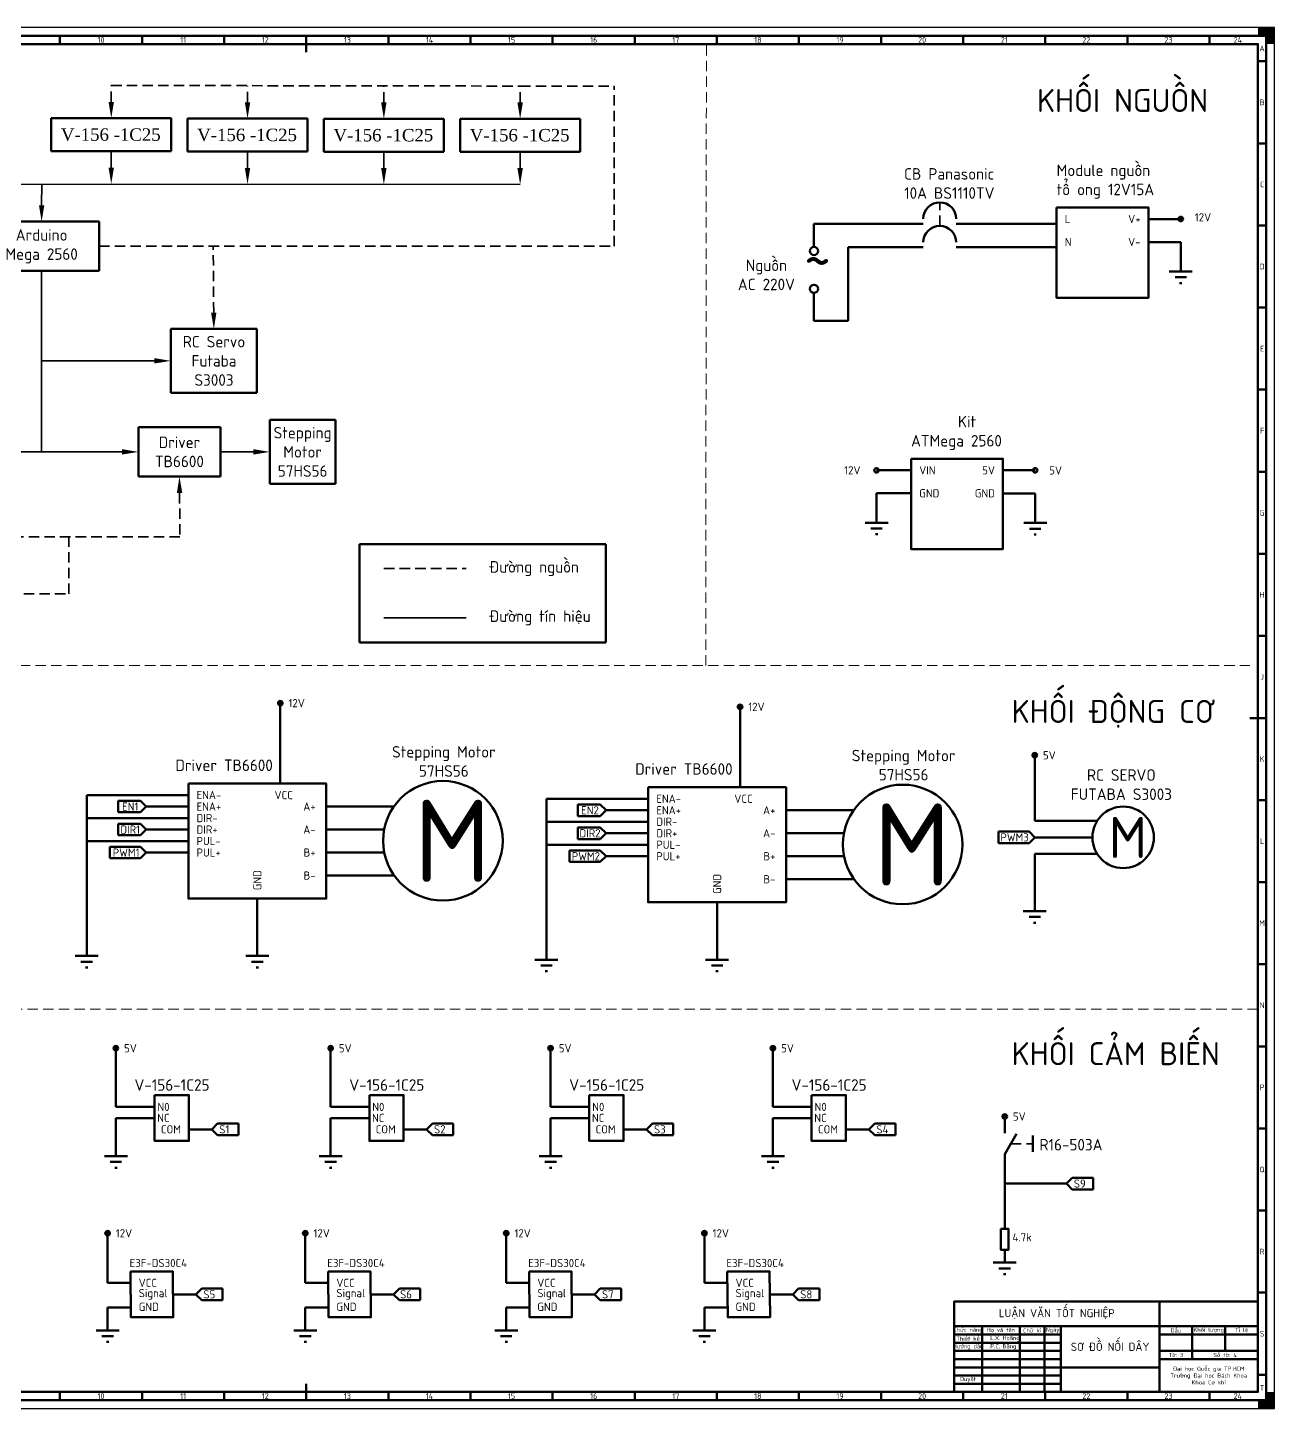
# Model space of a CAD drawing. Header units: millimetres. Extents: x -3609 to 4008, y -1340 to 6855.
# Drawn here: x 430 to 1189, y 0 to 841 of the extents above; entities that cross this region are included whole.
import ezdxf
from ezdxf import colors
from ezdxf.entities.mleader import LeaderData, LeaderLine
from ezdxf.math import Vec2, Vec3

# ---------------------------------------------------------------- set-up
doc = ezdxf.new("R2010")
doc.units = ezdxf.units.MM
doc.header["$LTSCALE"] = 0.25
doc.linetypes.add('DASHEDX2', pattern=[38.1, 25.4, -12.7])
doc.layers.get('0').update_dxf_attribs({"lineweight": 70})
for name, color, linetype, lineweight in [('Frame 0.5', 170, 'Continuous', 50), ('Frame 1', 10, 'Continuous', 100), ('Hidden', 4, 'DASHEDX2', 35), ('Separate', 4, 'DASHEDX2', 20), ('Text', 2, 'Continuous', 35), ('Thin', 20, 'Continuous', 35)]:
    doc.layers.add(name, color=color, linetype=linetype, lineweight=lineweight)
doc.styles.get("Standard").update_dxf_attribs({"font": 'arial.ttf', "width": 1.0001})
doc.styles.add('TCVN', font='')
doc.styles.get('TCVN').set_extended_font_data('TCVN 7284')

msp = doc.modelspace()

# ---------------------------------------------------------------- hatches: boundary and pattern name
h = msp.add_hatch(color=256)
h.dxf.hatch_style = 1
h.paths.add_polyline_path([(1130.59, 724.42, 1), (1133.39, 724.42, 1)])
h = msp.add_hatch(color=256)
h.dxf.hatch_style = 1
h.paths.add_polyline_path([(1041.94, 571.37, 1), (1044.74, 571.37, 1)])
h.paths.add_polyline_path([(945.34, 571.37, 1), (948.14, 571.37, 1)])
h = msp.add_hatch(color=256)
h.dxf.hatch_style = 1
h.paths.add_polyline_path([(582.26, 429.55, 1), (585.06, 429.55, 1)])
h = msp.add_hatch(color=256)
h.dxf.hatch_style = 1
h.paths.add_polyline_path([(862.24, 427.3, 1), (865.04, 427.3, 1)])
h = msp.add_hatch(color=256)
h.dxf.hatch_style = 1
h.paths.add_polyline_path([(1041.69, 397.8, 1), (1044.49, 397.8, 1)])
h = msp.add_hatch(color=256)
h.dxf.hatch_style = 1
h.paths.add_polyline_path([(484.93, 219.36, 1), (482.13, 219.36, 1)])
h = msp.add_hatch(color=256)
h.dxf.hatch_style = 1
h.paths.add_polyline_path([(615.72, 219.36, 1), (612.92, 219.36, 1)])
h = msp.add_hatch(color=256)
h.dxf.hatch_style = 1
h.paths.add_polyline_path([(749.66, 219.36, 1), (746.86, 219.36, 1)])
h = msp.add_hatch(color=256)
h.dxf.hatch_style = 1
h.paths.add_polyline_path([(885.06, 219.36, 1), (882.26, 219.36, 1)])
h = msp.add_hatch(color=256)
h.dxf.hatch_style = 1
h.paths.add_polyline_path([(1026.2, 177.77, 1), (1023.4, 177.77, 1)])
h = msp.add_hatch(color=256)
h.dxf.hatch_style = 1
h.paths.add_polyline_path([(479.91, 106.65, 1), (477.11, 106.65, 1)])
h = msp.add_hatch(color=256)
h.dxf.hatch_style = 1
h.paths.add_polyline_path([(600.28, 106.65, 1), (597.48, 106.65, 1)])
h = msp.add_hatch(color=256)
h.dxf.hatch_style = 1
h.paths.add_polyline_path([(722.64, 106.65, 1), (719.84, 106.65, 1)])
h = msp.add_hatch(color=256)
h.dxf.hatch_style = 1
h.paths.add_polyline_path([(843.34, 106.65, 1), (840.54, 106.65, 1)])

# ---------------------------------------------------------------- linework, layer by layer
for p, q in [((444.21, 785.77), (517.21, 785.77)), ((444.21, 765.77), (444.21, 785.77)), ((517.21, 785.77), (517.21, 765.77)), ((527.21, 785.57), (600.21, 785.57)), ((527.21, 765.57), (527.21, 785.57)), ((600.21, 785.57), (600.21, 765.57)), ((610.21, 785.4), (683.21, 785.4)), ((610.21, 765.4), (610.21, 785.4)), ((683.21, 785.4), (683.21, 765.4)), ((693.21, 785.4), (766.21, 785.4)), ((693.21, 765.4), (693.21, 785.4)), ((766.21, 785.4), (766.21, 765.4)), ((517.21, 765.77), (444.21, 765.77)), ((600.21, 765.57), (527.21, 765.57)), ((683.21, 765.4), (610.21, 765.4)), ((766.21, 765.4), (693.21, 765.4)), ((1112.39, 724.42), (1131.99, 724.42)), ((403.32, 722.83), (473.32, 722.83)), ((473.32, 722.83), (473.32, 692.83)), ((908.65, 721.58), (908.65, 707.46)), ((908.65, 721.58), (958.81, 721.58)), ((958.81, 721.58), (975.22, 721.58)), ((995.22, 721.58), (1011.63, 721.58)), ((1011.63, 721.58), (1056.39, 721.58)), ((929.4, 707.23), (958.81, 707.23)), ((929.4, 707.23), (929.4, 662.45)), ((958.81, 707.23), (975.22, 707.23)), ((995.22, 707.23), (1011.63, 707.23)), ((1011.63, 707.23), (1056.39, 707.23)), ((1112.39, 710.42), (1131.99, 710.42)), ((1131.99, 710.42), (1131.99, 692.42)), ((473.32, 692.83), (403.32, 692.83)), ((1124.99, 692.42), (1138.99, 692.42)), ((1128.49, 688.92), (1135.49, 688.92)), ((1131.29, 685.42), (1132.69, 685.42)), ((908.65, 679.41), (908.65, 662.45)), ((516.93, 657.46), (516.93, 618.64)), ((569.47, 657.46), (516.93, 657.46)), ((569.47, 657.46), (569.47, 618.64)), ((908.65, 662.45), (929.4, 662.45)), ((516.93, 618.64), (569.47, 618.64)), ((497.25, 597.59), (547.25, 597.59)), ((497.25, 567.59), (497.25, 597.59)), ((547.25, 597.59), (547.25, 567.59)), ((577.25, 602.01), (577.25, 563.19)), ((617.25, 602.01), (577.25, 602.01)), ((577.25, 567.59), (577.25, 597.59)), ((617.25, 602.01), (617.25, 563.19)), ((617.25, 567.59), (617.25, 597.59)), ((547.25, 567.59), (497.25, 567.59)), ((946.74, 571.37), (967.74, 571.37)), ((1023.74, 571.37), (1043.34, 571.37)), ((577.25, 563.19), (617.25, 563.19)), ((967.74, 557.37), (946.74, 557.37)), ((946.74, 557.37), (946.74, 539.37)), ((1023.74, 557.31), (1043.34, 557.31)), ((1043.34, 557.31), (1043.34, 539.31)), ((939.74, 539.37), (953.74, 539.37)), ((1036.34, 539.31), (1050.34, 539.31)), ((943.24, 535.87), (950.24, 535.87)), ((946.04, 532.37), (947.44, 532.37)), ((1039.84, 535.81), (1046.84, 535.81)), ((1042.64, 532.31), (1044.04, 532.31)), ((631.8, 526.48), (781.8, 526.48)), ((631.8, 466.48), (631.8, 526.48)), ((781.8, 526.48), (781.8, 466.48)), ((781.8, 466.48), (631.8, 466.48)), ((583.66, 380.55), (583.66, 428.15)), ((863.64, 378.3), (863.64, 425.9)), ((1043.09, 357.8), (1043.09, 397.8)), ((465.75, 373.55), (527.66, 373.55)), ((465.75, 373.55), (465.75, 275.55)), ((484.88, 363.05), (484.88, 370.05)), ((484.88, 370.05), (498.56, 370.05)), ((498.56, 370.05), (502.06, 366.55)), ((745.72, 371.3), (807.64, 371.3)), ((745.72, 371.3), (745.72, 273.3)), ((498.56, 363.05), (484.88, 363.05)), ((498.56, 363.05), (502.06, 366.55)), ((527.66, 366.55), (502.06, 366.55)), ((611.66, 366.55), (652.8, 366.55)), ((764.85, 360.8), (764.85, 367.8)), ((764.85, 367.8), (778.54, 367.8)), ((778.54, 367.8), (782.04, 364.3)), ((778.54, 360.8), (782.04, 364.3)), ((807.64, 364.3), (782.04, 364.3)), ((891.64, 364.3), (932.77, 364.3)), ((527.66, 359.55), (465.75, 359.55)), ((484.88, 349.05), (484.88, 356.05)), ((484.88, 356.05), (498.56, 356.05)), ((498.56, 356.05), (502.06, 352.55)), ((807.64, 357.3), (745.72, 357.3)), ((778.54, 360.8), (764.85, 360.8)), ((764.85, 346.8), (764.85, 353.8)), ((764.85, 353.8), (778.54, 353.8)), ((778.54, 353.8), (782.04, 350.3)), ((1043.09, 357.8), (1081.07, 357.8)), ((465.75, 345.55), (527.66, 345.55)), ((498.56, 349.05), (484.88, 349.05)), ((498.56, 349.05), (502.06, 352.55)), ((502.06, 352.55), (527.66, 352.55)), ((611.66, 352.55), (646.9, 352.55)), ((778.54, 346.8), (764.85, 346.8)), ((778.54, 346.8), (782.04, 350.3)), ((782.04, 350.3), (807.64, 350.3)), ((891.64, 350.3), (926.87, 350.3)), ((1020.91, 344.3), (1020.91, 351.3)), ((1020.91, 351.3), (1039.59, 351.3)), ((1039.59, 351.3), (1043.09, 347.8)), ((1039.59, 344.3), (1043.09, 347.8)), ((1043.09, 347.8), (1078.18, 347.8)), ((479.88, 335.05), (479.88, 342.05)), ((479.88, 342.05), (498.56, 342.05)), ((498.56, 342.05), (502.06, 338.55)), ((498.56, 335.05), (502.06, 338.55)), ((502.06, 338.55), (527.66, 338.55)), ((611.66, 338.55), (646.97, 338.55)), ((745.72, 343.3), (807.64, 343.3)), ((759.85, 332.8), (759.85, 339.8)), ((759.85, 339.8), (778.54, 339.8)), ((778.54, 339.8), (782.04, 336.3)), ((1039.59, 344.3), (1020.91, 344.3)), ((1043.09, 337.8), (1081.07, 337.8)), ((1043.09, 337.8), (1043.09, 302.8)), ((498.56, 335.05), (479.88, 335.05)), ((778.54, 332.8), (759.85, 332.8)), ((778.54, 332.8), (782.04, 336.3)), ((782.04, 336.3), (807.64, 336.3)), ((891.64, 336.3), (926.94, 336.3)), ((611.66, 324.55), (653.04, 324.55)), ((891.64, 322.3), (933.02, 322.3)), ((569.66, 310.55), (569.66, 275.55)), ((849.64, 308.3), (849.64, 273.3)), ((1036.09, 302.8), (1050.09, 302.8)), ((1039.59, 299.3), (1046.59, 299.3)), ((1042.39, 295.8), (1043.79, 295.8)), ((458.75, 275.55), (472.75, 275.55)), ((462.25, 272.05), (469.25, 272.05)), ((562.66, 275.55), (576.66, 275.55)), ((566.16, 272.05), (573.16, 272.05)), ((738.72, 273.3), (752.72, 273.3)), ((742.22, 269.8), (749.22, 269.8)), ((842.64, 273.3), (856.64, 273.3)), ((846.14, 269.8), (853.14, 269.8)), ((465.05, 268.55), (466.45, 268.55)), ((568.96, 268.55), (570.36, 268.55)), ((745.02, 266.3), (746.42, 266.3)), ((848.94, 266.3), (850.34, 266.3)), ((483.53, 219.36), (483.53, 183.63)), ((614.32, 219.36), (614.32, 183.63)), ((748.26, 219.36), (748.26, 183.63)), ((883.66, 219.36), (883.66, 183.63)), ((483.53, 183.63), (507.1, 183.63)), ((483.53, 176.78), (507.1, 176.78)), ((483.53, 176.78), (483.53, 153.58)), ((614.32, 183.63), (637.89, 183.63)), ((614.32, 176.78), (637.89, 176.78)), ((614.32, 176.78), (614.32, 153.58)), ((748.26, 183.63), (771.83, 183.63)), ((748.26, 176.78), (771.83, 176.78)), ((748.26, 176.78), (748.26, 153.58)), ((883.66, 183.63), (907.23, 183.63)), ((883.66, 176.78), (907.23, 176.78)), ((883.66, 176.78), (883.66, 153.58)), ((1024.8, 177.77), (1024.8, 167.6)), ((527.98, 169.96), (541.98, 169.96)), ((545.48, 173.46), (541.98, 169.96)), ((545.48, 166.46), (541.98, 169.96)), ((545.48, 173.46), (558.23, 173.46)), ((558.23, 173.46), (558.23, 166.46)), ((658.77, 169.96), (672.77, 169.96)), ((676.27, 173.46), (672.77, 169.96)), ((676.27, 166.46), (672.77, 169.96)), ((676.27, 173.46), (689.02, 173.46)), ((689.02, 173.46), (689.02, 166.46)), ((792.71, 169.96), (806.71, 169.96)), ((810.21, 173.46), (806.71, 169.96)), ((810.21, 166.46), (806.71, 169.96)), ((810.21, 173.46), (822.96, 173.46)), ((822.96, 173.46), (822.96, 166.46)), ((928.11, 169.96), (942.11, 169.96)), ((945.61, 173.46), (942.11, 169.96)), ((945.61, 166.46), (942.11, 169.96)), ((945.61, 173.46), (958.36, 173.46)), ((958.36, 173.46), (958.36, 166.46)), ((558.23, 166.46), (545.48, 166.46)), ((689.02, 166.46), (676.27, 166.46)), ((822.96, 166.46), (810.21, 166.46)), ((958.36, 166.46), (945.61, 166.46)), ((1024.8, 154.84), (1031.93, 167.19)), ((1041.95, 166.22), (1041.95, 156.22)), ((476.53, 153.58), (490.53, 153.58)), ((607.32, 153.58), (621.32, 153.58)), ((741.26, 153.58), (755.26, 153.58)), ((876.66, 153.58), (890.66, 153.58)), ((1024.8, 154.84), (1024.8, 142.04)), ((480.03, 150.08), (487.03, 150.08)), ((482.83, 146.58), (484.23, 146.58)), ((610.82, 150.08), (617.82, 150.08)), ((613.62, 146.58), (615.02, 146.58)), ((744.76, 150.08), (751.76, 150.08)), ((747.56, 146.58), (748.96, 146.58)), ((880.16, 150.08), (887.16, 150.08)), ((882.96, 146.58), (884.36, 146.58)), ((1024.8, 142.04), (1024.8, 124.21)), ((1024.8, 136.91), (1048.37, 136.91)), ((1048.37, 136.91), (1062.37, 136.91)), ((1065.87, 140.41), (1062.37, 136.91)), ((1065.87, 133.41), (1062.37, 136.91)), ((1065.87, 140.41), (1078.62, 140.41)), ((1078.62, 140.41), (1078.62, 133.41)), ((1078.62, 133.41), (1065.87, 133.41)), ((1024.8, 124.21), (1024.8, 109.36)), ((478.51, 106.65), (478.51, 76.46)), ((598.88, 106.65), (598.88, 76.46)), ((721.24, 106.65), (721.24, 76.46)), ((841.94, 106.65), (841.94, 76.46)), ((1024.8, 96.6), (1024.8, 88.79)), ((1017.8, 88.79), (1031.8, 88.79)), ((1021.3, 85.29), (1028.3, 85.29)), ((478.51, 76.46), (492.43, 76.46)), ((598.88, 76.46), (612.8, 76.46)), ((721.24, 76.46), (735.16, 76.46)), ((841.94, 76.46), (855.86, 76.46)), ((1024.1, 81.79), (1025.5, 81.79)), ((518.31, 69.46), (532.31, 69.46)), ((535.81, 72.96), (532.31, 69.46)), ((535.81, 65.96), (532.31, 69.46)), ((535.81, 72.96), (548.56, 72.96)), ((548.56, 72.96), (548.56, 65.96)), ((638.68, 69.46), (652.68, 69.46)), ((656.18, 72.96), (652.68, 69.46)), ((656.18, 65.96), (652.68, 69.46)), ((656.18, 72.96), (668.93, 72.96)), ((668.93, 72.96), (668.93, 65.96)), ((761.04, 69.46), (775.04, 69.46)), ((778.54, 72.96), (775.04, 69.46)), ((778.54, 65.96), (775.04, 69.46)), ((778.54, 72.96), (791.29, 72.96)), ((791.29, 72.96), (791.29, 65.96)), ((881.74, 69.46), (895.74, 69.46)), ((899.24, 72.96), (895.74, 69.46)), ((899.24, 65.96), (895.74, 69.46)), ((899.24, 72.96), (911.99, 72.96)), ((911.99, 72.96), (911.99, 65.96)), ((478.51, 61.53), (492.51, 61.53)), ((478.51, 61.53), (478.51, 47.53)), ((548.56, 65.96), (535.81, 65.96)), ((598.88, 61.53), (612.88, 61.53)), ((598.88, 61.53), (598.88, 47.53)), ((668.93, 65.96), (656.18, 65.96)), ((721.24, 61.53), (735.24, 61.53)), ((721.24, 61.53), (721.24, 47.53)), ((791.29, 65.96), (778.54, 65.96)), ((841.94, 61.53), (855.94, 61.53)), ((841.94, 61.53), (841.94, 47.53)), ((911.99, 65.96), (899.24, 65.96)), ((471.51, 47.53), (485.51, 47.53)), ((475.01, 44.03), (482.01, 44.03)), ((591.88, 47.53), (605.88, 47.53)), ((595.38, 44.03), (602.38, 44.03)), ((714.24, 47.53), (728.24, 47.53)), ((717.74, 44.03), (724.74, 44.03)), ((834.94, 47.53), (848.94, 47.53)), ((838.44, 44.03), (845.44, 44.03)), ((477.81, 40.53), (479.21, 40.53)), ((598.18, 40.53), (599.58, 40.53)), ((720.54, 40.53), (721.94, 40.53)), ((841.24, 40.53), (842.64, 40.53))]:
    msp.add_line(p, q)
for points in [[(1056.39, 731.42), (1112.39, 731.42), (1112.39, 676.46), (1056.39, 676.46)], [(967.74, 578.37), (1023.74, 578.37), (1023.74, 523.41), (967.74, 523.41)], [(527.66, 380.55), (611.66, 380.55), (611.66, 310.55), (527.66, 310.55)], [(807.64, 378.3), (891.64, 378.3), (891.64, 308.3), (807.64, 308.3)], [(507.1, 190.87), (527.98, 190.87), (527.98, 162.96), (507.1, 162.96)], [(637.89, 190.87), (658.77, 190.87), (658.77, 162.96), (637.89, 162.96)], [(771.83, 190.87), (792.71, 190.87), (792.71, 162.96), (771.83, 162.96)], [(907.23, 190.87), (928.11, 190.87), (928.11, 162.96), (907.23, 162.96)], [(1022.42, 109.36), (1027.18, 109.36), (1027.18, 96.6), (1022.42, 96.6)], [(492.43, 83.46), (518.18, 83.46), (518.44, 55.46), (492.7, 55.46)], [(612.8, 83.46), (638.54, 83.46), (638.81, 55.46), (613.07, 55.46)], [(735.16, 83.46), (760.91, 83.46), (761.17, 55.46), (735.43, 55.46)], [(855.86, 83.46), (881.6, 83.46), (881.87, 55.46), (856.13, 55.46)]]:
    msp.add_lwpolyline(points, close=True)
for centre, radius in [((1131.99, 724.42), 1.4), ((908.65, 704.96), 2.5), ((908.65, 681.91), 2.5), ((946.74, 571.37), 1.4), ((1043.34, 571.37), 1.4), ((583.66, 429.55), 1.4), ((863.64, 427.3), 1.4), ((1043.09, 397.8), 1.4), ((682.66, 345.72), 36.41), ((962.63, 343.47), 36.41), ((1096.92, 347.8), 18.74), ((483.53, 219.36), 1.4), ((614.32, 219.36), 1.4), ((748.26, 219.36), 1.4), ((883.66, 219.36), 1.4), ((1024.8, 177.77), 1.4), ((478.51, 106.65), 1.4), ((598.88, 106.65), 1.4), ((721.24, 106.65), 1.4), ((841.94, 106.65), 1.4)]:
    msp.add_circle(centre, radius)
for centre in [(985.22, 724.58), (985.22, 710.23)]:
    msp.add_arc(centre, 10, 0, 180)
for points in [[(1179, 836), (1179, 841), (1189, 836), (1189, 841)], [(1189, 831), (1189, 841), (1184, 831), (1184, 841)], [(1189, 10), (1189, 0), (1184, 10), (1184, 0)], [(1179, 5), (1179, 0), (1189, 5), (1189, 0)]]:
    msp.add_solid(points)
at = {"layer": 'Defpoints'}
msp.add_lwpolyline([(0, 0), (1189, 0), (1189, 841), (0, 841)], close=True, dxfattribs=at)
at = {"layer": 'Frame 0.5'}
for p, q in [((449.5, 836), (449.5, 831)), ((499.5, 831), (499.5, 836)), ((549.5, 836), (549.5, 831)), ((649.5, 836), (649.5, 831)), ((699.5, 831), (699.5, 836)), ((749.5, 836), (749.5, 831)), ((799.5, 831), (799.5, 836)), ((849.5, 836), (849.5, 831)), ((899.5, 831), (899.5, 836)), ((949.5, 836), (949.5, 831)), ((999.5, 831), (999.5, 836)), ((1049.5, 836), (1049.5, 831)), ((1099.5, 831), (1099.5, 836)), ((1149.5, 836), (1149.5, 831)), ((1179, 820.5), (1184, 820.5)), ((1184, 770.5), (1179, 770.5)), ((1179, 720.5), (1184, 720.5)), ((1184, 670.5), (1179, 670.5)), ((1179, 620.5), (1184, 620.5)), ((1184, 570.5), (1179, 570.5)), ((1179, 520.5), (1184, 520.5)), ((1184, 470.5), (1179, 470.5)), ((1184, 370.5), (1179, 370.5)), ((1179, 320.5), (1184, 320.5)), ((1184, 270.5), (1179, 270.5)), ((1179, 220.5), (1184, 220.5)), ((1184, 170.5), (1179, 170.5)), ((1179, 120.5), (1184, 120.5)), ((1184, 70.5), (1179, 70.5)), ((1119, 10), (1119, 65)), ((994, 50), (1179, 50)), ((1059, 45), (994, 45)), ((1011, 50), (1011, 10)), ((1034, 10), (1034, 50)), ((1049, 50), (1049, 10)), ((1059, 50), (1059, 10)), ((1179, 45), (1119, 45)), ((1139, 50), (1139, 30)), ((1159, 50), (1159, 35)), ((994, 40), (1059, 40)), ((1059, 35), (994, 35)), ((1179, 35), (1119, 35)), ((994, 30), (1059, 30)), ((1179, 30), (1119, 30)), ((1119, 25), (994, 25)), ((1059, 20), (994, 20)), ((1179, 20.5), (1184, 20.5)), ((449.5, 5), (449.5, 10)), ((499.5, 10), (499.5, 5)), ((549.5, 5), (549.5, 10)), ((649.5, 5), (649.5, 10)), ((699.5, 10), (699.5, 5)), ((749.5, 5), (749.5, 10)), ((799.5, 10), (799.5, 5)), ((849.5, 5), (849.5, 10)), ((899.5, 10), (899.5, 5)), ((949.5, 5), (949.5, 10)), ((994, 15), (1059, 15)), ((999.5, 10), (999.5, 5)), ((1049.5, 5), (1049.5, 10)), ((1099.5, 10), (1099.5, 5)), ((1149.5, 5), (1149.5, 10))]:
    msp.add_line(p, q, dxfattribs=at)
msp.add_lwpolyline([(15, 5), (1184, 5), (1184, 836), (15, 836)], close=True, dxfattribs=at)
at = {"layer": 'Frame 1'}
for p, q in [((599.5, 836), (599.5, 826)), ((1184, 420.5), (1174, 420.5)), ((599.5, 5), (599.5, 15))]:
    msp.add_line(p, q, dxfattribs=at)
for points in [[(20, 10), (1179, 10), (1179, 831), (20, 831)], [(1179, 10), (994, 10), (994, 65), (1179, 65)]]:
    msp.add_lwpolyline(points, close=True, dxfattribs=at)
at = {"layer": 'Hidden'}
for p, q in [((480.71, 805.77), (729.71, 805.4)), ((729.71, 805.4), (786.96, 805.4)), ((786.96, 707.83), (786.96, 805.4)), ((985.22, 720.23), (985.22, 734.58)), ((473.32, 707.83), (786.96, 707.83)), ((522.52, 530.76), (160.21, 530.76)), ((454.89, 496.13), (454.89, 530.76)), ((646.8, 511.48), (696.8, 511.48)), ((408.36, 496.13), (454.89, 496.13)), ((1028.48, 161.22), (1041.95, 161.22))]:
    msp.add_line(p, q, dxfattribs=at)
at = {"layer": 'Separate'}
for p, q in [((842.7, 452.47), (843.14, 831)), ((25, 452.47), (1174, 452.47)), ((1179, 243.12), (408.59, 243.12))]:
    msp.add_line(p, q, dxfattribs=at)
at = {"layer": 'Thin'}
for p, q in [((106.8, 745.77), (729.71, 745.4)), ((438.32, 582.58), (438.32, 692.83)), ((399.39, 582.57), (477.25, 582.59)), ((646.8, 481.48), (696.8, 481.48))]:
    msp.add_line(p, q, dxfattribs=at)

# ---------------------------------------------------------------- texts
at = {"lineweight": 0, "insert": (902.67, 710.74), "char_height": 25, "attachment_point": 1, "style": 'TCVN'}
msp.add_mtext_dynamic_manual_height_columns('~', width=21.3646, gutter_width=25, heights=[0], dxfattribs=at)
at = {"attachment_point": 1, "style": 'TCVN'}
for width, insert, char_height in [(50, (665.16, 370.72), 50), (50, (945.13, 368.47), 50), (29.6414, (1088.17, 360.3), 25)]:
    msp.add_mtext_dynamic_manual_height_columns('M', width=width, gutter_width=25, heights=[0], dxfattribs=dict(at, insert=insert, char_height=char_height))
at = {"layer": 'Text', "style": 'TCVN'}
for s, width, gutter_width, heights, insert, char_height, attachment_point in [('\\pxqc;10', 50, 17.5, [0], (474.5, 833.5), 3.5, 5), ('\\pxqc;11', 50, 17.5, [0], (524.5, 833.5), 3.5, 5), ('\\pxqc;12', 50, 17.5, [0], (574.5, 833.5), 3.5, 5), ('\\pxqc;13', 50, 17.5, [0], (624.5, 833.5), 3.5, 5), ('\\pxqc;14', 50, 17.5, [0], (674.5, 833.5), 3.5, 5), ('\\pxqc;15', 50, 17.5, [0], (724.5, 833.5), 3.5, 5), ('\\pxqc;16', 50, 17.5, [0], (774.5, 833.5), 3.5, 5), ('\\pxqc;17', 50, 17.5, [0], (824.5, 833.5), 3.5, 5), ('\\pxqc;18', 50, 17.5, [0], (874.5, 833.5), 3.5, 5), ('\\pxqc;19', 50, 17.5, [0], (924.5, 833.5), 3.5, 5), ('\\pxqc;20', 50, 17.5, [0], (974.5, 833.5), 3.5, 5), ('\\pxqc;21', 50, 17.5, [0], (1024.5, 833.5), 3.5, 5), ('\\pxqc;22', 50, 17.5, [0], (1074.5, 833.5), 3.5, 5), ('\\pxqc;23', 50, 17.5, [0], (1124.5, 833.5), 3.5, 5), ('\\pxqc;24', 34.5, 17.5, [0], (1166.75, 833.5), 3.5, 5), ('\\pxqc;A', 5, 17.5, [0], (1181.5, 828.25), 3.5, 5), ('KHỐI NGUỒN', 156.0328, 25, [0], (1044.46, 796.6), 14, 4), ('\\pxqc;B', 5, 17.5, [0], (1181.5, 795.5), 3.5, 5), ('{\\fTimes New Roman|b0|i0|c0|p18;\\H1.08333x;V-156 -1C25}', 82.7017, 25, [0], (480.43, 775.77), 7, 5), ('{\\fTimes New Roman|b0|i0|c0|p18;\\H1.08333x;V-156 -1C25}', 82.7017, 25, [0], (563.42, 775.57), 7, 5), ('{\\fTimes New Roman|b0|i0|c0|p18;\\H1.08333x;V-156 -1C25}', 82.7017, 25, [0], (646.42, 775.4), 7, 5), ('{\\fTimes New Roman|b0|i0|c0|p18;\\H1.08333x;V-156 -1C25}', 82.7017, 25, [0], (729.43, 775.4), 7, 5), ('Module nguồn tổ ong 12V15A', 68.1945, 25, [0], (1056.39, 747.19), 7, 4), ('CB Panasonic \\P10A BS1110TV', 111.1953, 25, [0], (963.54, 746.06), 7, 4), ('\\pxqc;C', 5, 17.5, [0], (1181.5, 745.5), 3.5, 5), ('\\pxi1;L', 23.1118, 25, [0], (1056.39, 724.42), 5, 4), ('\\pxi1,qr;V+', 23.1118, 25, [0], (1084.39, 724.42), 5, 4), ('\\pxi1;12V', 23.1118, 25, [0], (1135.56, 725.45), 5, 4), ('Arduino\\PMega 2560', 70, 25, [0], (438.32, 707.83), 7, 5), ('\\pxi1;N', 30.9185, 25, [0], (1056.39, 710.42), 5, 4), ('\\pxi1,qr;V-', 23.1118, 25, [0], (1084.39, 710.42), 5, 4), ('Nguồn AC 220V', 40, 25, [0], (879.68, 690.4), 7, 5), ('\\pxqc;D', 5, 17.5, [0], (1181.5, 695.5), 3.5, 5), ('RC Servo Futaba S3003', 40, 25, [0], (543.28, 638.03), 7, 5), ('\\pxqc;E', 5, 17.5, [0], (1181.5, 645.5), 3.5, 5), ('Stepping Motor 57HS56', 40, 25, [0], (597.25, 582.59), 7, 5), ('\\pxqc;Kit\\P\\pq*;ATMega 2560', 68.1945, 25, [0], (967.74, 594.14), 7, 4), ('\\pxqc;F', 5, 17.5, [0], (1181.5, 595.5), 3.5, 5), ('Driver\\PTB6600', 113.4305, 25, [0], (522.25, 582.59), 7, 5), ('\\pxi1;12V', 23.1118, 25, [0], (922.04, 571.37), 5, 4), ('\\pxi1;VIN', 23.1118, 25, [0], (967.74, 571.37), 5, 4), ('\\pxi1,qr;5V', 23.1118, 25, [0], (995.74, 571.37), 5, 4), ('\\pxi1;5V', 23.1118, 25, [0], (1046.9, 571.28), 5, 4), ('\\pxi1;GND', 30.9185, 25, [0], (967.74, 557.37), 5, 4), ('\\pxi1,qr;GND', 23.1118, 25, [0], (995.74, 557.37), 5, 4), ('\\pxqc;G', 5, 17.5, [0], (1181.5, 545.5), 3.5, 5), ('\\pxi2;Đường nguồn', 89.1182, 25, [0], (696.8, 511.48), 7, 4), ('\\pxqc;H', 5, 17.5, [0], (1181.5, 495.5), 3.5, 5), ('\\pxi2;Đường tín hiệu', 89.1182, 25, [0], (696.8, 481.48), 7, 4), ('\\pxqc;J', 5, 17.5, [0], (1181.5, 445.5), 3.5, 5), ('KHỐI ĐỘNG CƠ', 182.6519, 25, [0], (1029, 423.01), 14, 4), ('\\pxi1;12V', 23.1118, 25, [0], (583.66, 429.55), 5, 4), ('\\pxi1;12V', 23.1118, 25, [0], (863.64, 427.3), 5, 4), ('\\pxqc;Stepping Motor\\P57HS56', 102.1779, 25, [19.8], (632.16, 394.05), 7, 4), ('\\pxqc;Stepping Motor\\P57HS56', 102.1779, 25, [19.8], (912.14, 391.8), 7, 4), ('\\pxi1;5V', 15.0964, 25, [1.45], (1043.09, 397.8), 5, 4), ('\\pxqc;K', 5, 17.5, [0], (1181.5, 395.5), 3.5, 5), ('Driver TB6600', 65.7521, 25, [19.8], (519.84, 391.71), 7, 4), ('Driver TB6600', 65.7521, 25, [19.8], (799.82, 389.46), 7, 4), ('\\pxqc;RC SERVO \\PFUTABA S3003', 111.1953, 25, [0], (1040.23, 379.91), 7, 4), ('\\pxi1;ENA-', 23.1118, 25, [0], (527.66, 373.55), 5, 4), ('VCC', 5, 25, [0], (580.16, 373.55), 5, 4), ('\\pxi1;ENA-', 23.1118, 25, [0], (807.64, 371.3), 5, 4), ('VCC', 5, 25, [0], (860.14, 371.3), 5, 4), ('\\pxqc;EN1', 11.75, 25, [3.9], (486.39, 366.55), 5, 4), ('\\pxi1;ENA+', 23.1118, 25, [0], (527.66, 366.55), 5, 4), ('\\pxi1;DIR-', 23.1118, 25, [0], (527.66, 359.55), 5, 4), ('\\pxi1,qr;A+', 35.5229, 25, [2.09], (569.66, 366.55), 5, 4), ('\\pxqc;EN2', 11.75, 25, [3.9], (766.36, 364.3), 5, 4), ('\\pxi1;ENA+', 23.1118, 25, [0], (807.64, 364.3), 5, 4), ('\\pxi1,qr;A+', 35.5229, 25, [2.09], (849.64, 364.3), 5, 4), ('\\pxqc;DIR1', 11.75, 25, [3.9], (486.39, 352.55), 5, 4), ('\\pxi1;DIR+', 23.1118, 25, [0], (527.66, 352.55), 5, 4), ('\\pxi1,qr;A-', 35.5229, 25, [2.09], (569.66, 352.55), 5, 4), ('\\pxi1;DIR-', 23.1118, 25, [0], (807.64, 357.3), 5, 4), ('\\pxi1;PUL-', 23.1118, 25, [0], (527.66, 345.55), 5, 4), ('\\pxqc;DIR2', 11.75, 25, [3.9], (766.36, 350.3), 5, 4), ('\\pxi1;DIR+', 23.1118, 25, [0], (807.64, 350.3), 5, 4), ('\\pxi1;PUL-', 23.1118, 25, [0], (807.64, 343.3), 5, 4), ('\\pxi1,qr;A-', 35.5229, 25, [2.09], (849.64, 350.3), 5, 4), ('\\pxqc;PWM3', 11.75, 25, [3.9], (1024.92, 347.8), 5, 4), ('\\pxqc;L', 5, 17.5, [0], (1181.5, 345.5), 3.5, 5), ('\\pxqc;PWM1', 11.75, 25, [3.9], (483.89, 338.55), 5, 4), ('\\pxi1;PUL+', 23.1118, 25, [0], (527.66, 338.55), 5, 4), ('\\pxi1,qr;B+', 35.5229, 25, [2.09], (569.66, 338.55), 5, 4), ('\\pxqc;PWM2', 11.75, 25, [3.9], (763.86, 336.3), 5, 4), ('\\pxi1;PUL+', 23.1118, 25, [0], (807.64, 336.3), 5, 4), ('\\pxi1,qr;B+', 35.5229, 25, [2.09], (849.64, 336.3), 5, 4), ('\\pxi1,qr;B-', 35.5229, 25, [2.09], (569.66, 324.55), 5, 4), ('\\pxi1,qr;B-', 35.5229, 25, [2.09], (849.64, 322.3), 5, 4), ('\\pxqc;M', 5, 17.5, [0], (1181.5, 295.5), 3.5, 5), ('\\pxqc;N', 5, 17.5, [0], (1181.5, 245.5), 3.5, 5), ('KHỐI CẢM BIẾN', 125.7004, 25, [6.69], (1029, 216.03), 14, 4), ('\\pxi1;5V', 15.0964, 25, [1.45], (483.53, 219.36), 5, 4), ('\\pxi1;5V', 15.0964, 25, [1.45], (614.32, 219.36), 5, 4), ('\\pxi1;5V', 15.0964, 25, [1.45], (748.26, 219.36), 5, 4), ('\\pxi1;5V', 15.0964, 25, [1.45], (883.66, 219.36), 5, 4), ('V-156-1C25', 35.2085, 25, [0], (494.87, 196.96), 7, 4), ('V-156-1C25', 35.2085, 25, [0], (625.66, 196.96), 7, 4), ('V-156-1C25', 35.2085, 25, [0], (759.6, 196.96), 7, 4), ('V-156-1C25', 35.2085, 25, [0], (895, 196.96), 7, 4), ('\\pxqc;P', 5, 17.5, [0], (1181.5, 195.5), 3.5, 5), ('\\pxi1,qr;N0', 9.1458, 25, [3.56], (507.1, 183.63), 5, 4), ('\\pxi1,qr;N0', 9.1458, 25, [3.56], (637.89, 183.63), 5, 4), ('\\pxi1,qr;N0', 9.1458, 25, [3.56], (771.83, 183.63), 5, 4), ('\\pxi1,qr;N0', 9.1458, 25, [3.56], (907.23, 183.63), 5, 4), ('\\pxi1,qr;NC', 9.1458, 25, [3.56], (507.1, 176.92), 5, 4), ('\\pxi1,qr;NC', 9.1458, 25, [3.56], (637.89, 176.92), 5, 4), ('\\pxi1,qr;NC', 9.1458, 25, [3.56], (771.83, 176.92), 5, 4), ('\\pxi1,qr;NC', 9.1458, 25, [3.56], (907.23, 176.92), 5, 4), ('\\pxi1;5V', 15.0964, 25, [1.45], (1024.8, 177.77), 5, 4), ('\\pxi1,qr;COM', 9.1458, 25, [3.56], (513.98, 169.96), 5, 4), ('S1', 6.0541, 25, [3.9], (546.48, 169.96), 5, 4), ('\\pxi1,qr;COM', 9.1458, 25, [3.56], (644.77, 169.96), 5, 4), ('S2', 6.0541, 25, [3.9], (677.27, 169.96), 5, 4), ('\\pxi1,qr;COM', 9.1458, 25, [3.56], (778.71, 169.96), 5, 4), ('S3', 6.0541, 25, [3.9], (811.21, 169.96), 5, 4), ('\\pxi1,qr;COM', 9.1458, 25, [3.56], (914.11, 169.96), 5, 4), ('S4', 6.0541, 25, [3.9], (946.61, 169.96), 5, 4), ('R16-503A', 52.0173, 25, [0], (1045.96, 160.58), 7, 4), ('\\pxqc;Q', 5, 17.5, [0], (1181.5, 145.5), 3.5, 5), ('S9', 6.0541, 25, [3.9], (1066.87, 136.91), 5, 4), ('\\pxi1;12V', 23.1118, 25, [0], (478.51, 106.65), 5, 4), ('\\pxi1;12V', 23.1118, 25, [0], (598.88, 106.65), 5, 4), ('\\pxi1;12V', 23.1118, 25, [0], (721.24, 106.65), 5, 4), ('\\pxi1;12V', 23.1118, 25, [0], (841.94, 106.65), 5, 4), ('\\pxi1;4.7k', 15.0964, 25, [1.45], (1024.48, 104.18), 5, 4), ('\\pxqc;R', 5, 17.5, [0], (1181.5, 95.5), 3.5, 5), ('\\pxi1;E3F-DS30C4', 17.875, 25, [2.6], (486.9, 88.52), 5, 4), ('\\pxi1;E3F-DS30C4', 17.875, 25, [2.6], (607.27, 88.52), 5, 4), ('\\pxi1;E3F-DS30C4', 17.875, 25, [2.6], (729.63, 88.52), 5, 4), ('\\pxi1;E3F-DS30C4', 17.875, 25, [2.6], (850.33, 88.52), 5, 4), ('\\pxi1;VCC', 14.25, 25, [0], (492.43, 76.46), 5, 4), ('\\pxi1;VCC', 14.25, 25, [0], (612.8, 76.46), 5, 4), ('\\pxi1;VCC', 14.25, 25, [0], (735.16, 76.46), 5, 4), ('\\pxi1;VCC', 14.25, 25, [0], (855.86, 76.46), 5, 4), ('\\pxi1;Signal', 25.8751, 25, [0], (492.43, 69.46), 5, 4), ('S5', 6.0541, 25, [3.9], (536.81, 69.46), 5, 4), ('\\pxi1;Signal', 25.8751, 25, [0], (612.8, 69.46), 5, 4), ('\\pxqc;S6', 6.0541, 25, [3.9], (657.18, 69.46), 5, 4), ('\\pxi1;Signal', 25.8751, 25, [0], (735.16, 69.46), 5, 4), ('S7', 6.0541, 25, [3.9], (779.54, 69.46), 5, 4), ('\\pxi1;Signal', 25.8751, 25, [0], (855.86, 69.46), 5, 4), ('S8', 6.0541, 25, [3.9], (900.24, 69.46), 5, 4), ('\\pxi1;GND', 14.25, 25, [0], (492.43, 61.87), 5, 4), ('\\pxi1;GND', 14.25, 25, [0], (612.8, 61.87), 5, 4), ('\\pxi1;GND', 14.25, 25, [0], (735.16, 61.87), 5, 4), ('\\pxi1;GND', 14.25, 25, [0], (855.86, 61.87), 5, 4), ('LUẬN VĂN TỐT NGHIỆP', 125, 25, [0], (1056.5, 57.5), 5, 5), ('Chức năng', 17, 25, [0], (1002.5, 47.5), 2.5, 5), ('Thiết kế', 17, 25, [0], (1002.5, 42.5), 2.5, 5), ('Họ và tên', 23, 25, [0], (1022.5, 47.5), 2.5, 5), ('\\pxi-3,l5,t5;L.X.^IHoằng', 23, 25, [0], (1011, 42.5), 2.5, 4), ('Chữ kí', 15, 25, [0], (1041.5, 47.5), 2.5, 5), ('Ngày', 10, 25, [0], (1054, 47.5), 2.5, 5), ('SƠ ĐỒ NỐI DÂY', 60, 25, [0], (1089, 37.5), 5, 5), ('\\pxqc;Dấu', 20, 17.5, [0], (1129, 47.5), 2.5, 5), ('\\pxqc;Khối lượng', 20, 17.5, [0], (1149, 47.5), 2.5, 5), ('\\pxqc;Tỉ lệ', 20, 17.5, [0], (1169, 47.5), 2.5, 5), ('\\pxqc;S', 5, 17.5, [0], (1181.5, 45.5), 3.5, 5), ('Hướng dẫn', 17, 25, [0], (1002.5, 37.5), 2.5, 5), ('\\pxi-3,l5,ql,t5;P.C.^IBằng', 23, 25, [0], (1011, 37.5), 2.5, 4), ('Tờ: 3', 20, 17.5, [0], (1129, 32.5), 2.5, 5), ('\\pxqc;Số tờ: 4', 40, 17.5, [0], (1159, 32.5), 2.5, 5), ('Đại học Quốc gia TP.HCM\\PTrường Đại học Bách Khoa\\PKhoa Cơ khí', 60, 25, [0], (1149, 20), 2.5, 5), ('\\pxqc;Duyệt', 17, 25, [0], (1002.5, 17.5), 2.5, 5), ('\\pxqc;10', 50, 17.5, [0], (474.5, 7.5), 3.5, 5), ('\\pxqc;11', 50, 17.5, [0], (524.5, 7.5), 3.5, 5), ('\\pxqc;12', 50, 17.5, [0], (574.5, 7.5), 3.5, 5), ('\\pxqc;13', 50, 17.5, [0], (624.5, 7.5), 3.5, 5), ('\\pxqc;14', 50, 17.5, [0], (674.5, 7.5), 3.5, 5), ('\\pxqc;15', 50, 17.5, [0], (724.5, 7.5), 3.5, 5), ('\\pxqc;16', 50, 17.5, [0], (774.5, 7.5), 3.5, 5), ('\\pxqc;17', 50, 17.5, [0], (824.5, 7.5), 3.5, 5), ('\\pxqc;18', 50, 17.5, [0], (874.5, 7.5), 3.5, 5), ('\\pxqc;19', 50, 17.5, [0], (924.5, 7.5), 3.5, 5), ('\\pxqc;20', 50, 17.5, [0], (974.5, 7.5), 3.5, 5), ('\\pxqc;21', 50, 17.5, [0], (1024.5, 7.5), 3.5, 5), ('\\pxqc;22', 50, 17.5, [0], (1074.5, 7.5), 3.5, 5), ('\\pxqc;23', 50, 17.5, [0], (1124.5, 7.5), 3.5, 5), ('\\pxqc;24', 34.5, 17.5, [0], (1166.75, 7.5), 3.5, 5), ('\\pxqc;T', 5, 17.5, [0], (1181.5, 12.5), 3.5, 5)]:
    msp.add_mtext_dynamic_manual_height_columns(s, width=width, gutter_width=gutter_width, heights=heights, dxfattribs=dict(at, insert=insert, char_height=char_height, attachment_point=attachment_point))
at = {"layer": 'Text', "char_height": 5, "attachment_point": 4, "rotation": 90, "style": 'TCVN'}
for insert in [(569.66, 310.55), (849.64, 308.3)]:
    msp.add_mtext_dynamic_manual_height_columns('\\pxi1;GND', width=23.1118, gutter_width=25, heights=[0], dxfattribs=dict(at, insert=insert))

# ---------------------------------------------------------------- leaders
at = {"layer": 'Hidden'}
ml = msp.add_multileader_mtext('Standard', dxfattribs=at)
ml.set_content('')
ml.set_leader_properties(color=256, linetype='ByLayer', lineweight=-1)
ml.build(insert=Vec2(0, 0))
ml.multileader.update_dxf_attribs({"has_dogleg": 0, "arrow_head_size": 10})
ctx = ml.context
ctx.base_point, ctx.char_height, ctx.arrow_head_size, ctx.plane_origin = Vec3(480.71, 805.77), 3.5, 10, Vec3(480.71, 785.77)
notes = []
notes.append((ctx, [(0, (1, 1, 0), (472.71, 805.77), (1, 0), 8, [(0, [(480.71, 785.77)], 0, [])])]))
ctx.mtext, ml.multileader.dxf.content_type = None, 0
ml = msp.add_multileader_mtext('Standard', dxfattribs=at)
ml.set_content('')
ml.set_leader_properties(color=256, linetype='ByLayer', lineweight=-1)
ml.build(insert=Vec2(0, 0))
ml.multileader.update_dxf_attribs({"has_dogleg": 0, "arrow_head_size": 10})
ctx = ml.context
ctx.base_point, ctx.char_height, ctx.arrow_head_size, ctx.plane_origin = Vec3(563.71, 805.57), 3.5, 10, Vec3(563.71, 785.57)
notes.append((ctx, [(0, (1, 1, 0), (555.71, 805.57), (1, 0), 8, [(0, [(563.71, 785.57)], 0, [])])]))
ctx.mtext, ml.multileader.dxf.content_type = None, 0
ml = msp.add_multileader_mtext('Standard', dxfattribs=at)
ml.set_content('')
ml.set_leader_properties(color=256, linetype='ByLayer', lineweight=-1)
ml.build(insert=Vec2(0, 0))
ml.multileader.update_dxf_attribs({"has_dogleg": 0, "arrow_head_size": 10})
ctx = ml.context
ctx.base_point, ctx.char_height, ctx.arrow_head_size, ctx.plane_origin = Vec3(646.71, 805.4), 3.5, 10, Vec3(646.71, 785.4)
notes.append((ctx, [(0, (1, 1, 0), (638.71, 805.4), (1, 0), 8, [(0, [(646.71, 785.4)], 0, [])])]))
ctx.mtext, ml.multileader.dxf.content_type = None, 0
ml = msp.add_multileader_mtext('Standard', dxfattribs=at)
ml.set_content('')
ml.set_leader_properties(color=256, linetype='ByLayer', lineweight=-1)
ml.build(insert=Vec2(0, 0))
ml.multileader.update_dxf_attribs({"has_dogleg": 0, "arrow_head_size": 10})
ctx = ml.context
ctx.base_point, ctx.char_height, ctx.arrow_head_size, ctx.plane_origin = Vec3(729.71, 805.4), 3.5, 10, Vec3(729.71, 785.4)
notes.append((ctx, [(0, (1, 1, 0), (721.71, 805.4), (1, 0), 8, [(0, [(729.71, 785.4)], 0, [])])]))
ctx.mtext, ml.multileader.dxf.content_type = None, 0
ml = msp.add_multileader_mtext('Standard', dxfattribs=at)
ml.set_content('')
ml.set_leader_properties(color=256, linetype='ByLayer', lineweight=-1)
ml.build(insert=Vec2(0, 0))
ml.multileader.update_dxf_attribs({"has_dogleg": 0, "arrow_head_size": 10})
ctx = ml.context
ctx.base_point, ctx.char_height, ctx.arrow_head_size, ctx.plane_origin, ctx.plane_x_axis, ctx.plane_y_axis = Vec3(542.83, 707.83), 3.5, 10, Vec3(543.2, 657.46), Vec3(0, -1), Vec3(1, 0)
notes.append((ctx, [(0, (1, 1, 0), (542.83, 699.83), (0, 1), 8, [(0, [(543.2, 657.46)], 0, [])])]))
ctx.mtext, ml.multileader.dxf.content_type = None, 0
ml = msp.add_multileader_mtext('Standard', dxfattribs=at)
ml.set_content('')
ml.set_leader_properties(color=256, linetype='ByLayer', lineweight=-1)
ml.build(insert=Vec2(0, 0))
ml.multileader.update_dxf_attribs({"has_dogleg": 0, "arrow_head_size": 10})
ctx = ml.context
ctx.base_point, ctx.char_height, ctx.arrow_head_size, ctx.plane_origin, ctx.plane_x_axis, ctx.plane_y_axis = Vec3(522.52, 530.76), 3.5, 10, Vec3(522.25, 567.59), Vec3(0, 1), Vec3(-1, 0)
notes.append((ctx, [(0, (1, 1, 0), (522.52, 538.76), (0, -1), 8, [(0, [(522.25, 567.59)], 0, [])])]))
ctx.mtext, ml.multileader.dxf.content_type = None, 0
at = {"layer": 'Thin'}
ml = msp.add_multileader_mtext('Standard', dxfattribs=at)
ml.set_content('')
ml.set_leader_properties(color=256, linetype='ByLayer', lineweight=-1)
ml.build(insert=Vec2(0, 0))
ml.multileader.update_dxf_attribs({"has_dogleg": 0, "arrow_head_size": 10})
ctx = ml.context
ctx.base_point, ctx.char_height, ctx.arrow_head_size, ctx.plane_origin = Vec3(480.71, 765.77), 3.5, 10, Vec3(480.71, 745.77)
notes.append((ctx, [(0, (1, 1, 0), (472.71, 765.77), (1, 0), 8, [(0, [(480.71, 745.77)], 0, [])])]))
ctx.mtext, ml.multileader.dxf.content_type = None, 0
ml = msp.add_multileader_mtext('Standard', dxfattribs=at)
ml.set_content('')
ml.set_leader_properties(color=256, linetype='ByLayer', lineweight=-1)
ml.build(insert=Vec2(0, 0))
ml.multileader.update_dxf_attribs({"has_dogleg": 0, "arrow_head_size": 10})
ctx = ml.context
ctx.base_point, ctx.char_height, ctx.arrow_head_size, ctx.plane_origin = Vec3(563.71, 765.57), 3.5, 10, Vec3(563.71, 745.57)
notes.append((ctx, [(0, (1, 1, 0), (555.71, 765.57), (1, 0), 8, [(0, [(563.71, 745.57)], 0, [])])]))
ctx.mtext, ml.multileader.dxf.content_type = None, 0
ml = msp.add_multileader_mtext('Standard', dxfattribs=at)
ml.set_content('')
ml.set_leader_properties(color=256, linetype='ByLayer', lineweight=-1)
ml.build(insert=Vec2(0, 0))
ml.multileader.update_dxf_attribs({"has_dogleg": 0, "arrow_head_size": 10})
ctx = ml.context
ctx.base_point, ctx.char_height, ctx.arrow_head_size, ctx.plane_origin = Vec3(646.71, 765.4), 3.5, 10, Vec3(646.71, 745.4)
notes.append((ctx, [(0, (1, 1, 0), (638.71, 765.4), (1, 0), 8, [(0, [(646.71, 745.4)], 0, [])])]))
ctx.mtext, ml.multileader.dxf.content_type = None, 0
ml = msp.add_multileader_mtext('Standard', dxfattribs=at)
ml.set_content('')
ml.set_leader_properties(color=256, linetype='ByLayer', lineweight=-1)
ml.build(insert=Vec2(0, 0))
ml.multileader.update_dxf_attribs({"has_dogleg": 0, "arrow_head_size": 10})
ctx = ml.context
ctx.base_point, ctx.char_height, ctx.arrow_head_size, ctx.plane_origin = Vec3(729.71, 765.4), 3.5, 10, Vec3(729.71, 745.4)
notes.append((ctx, [(0, (1, 1, 0), (721.71, 765.4), (1, 0), 8, [(0, [(729.71, 745.4)], 0, [])])]))
ctx.mtext, ml.multileader.dxf.content_type = None, 0
ml = msp.add_multileader_mtext('Standard', dxfattribs=at)
ml.set_content('')
ml.set_leader_properties(color=256, linetype='ByLayer', lineweight=-1)
ml.build(insert=Vec2(0, 0))
ml.multileader.update_dxf_attribs({"has_dogleg": 0, "arrow_head_size": 10})
ctx = ml.context
ctx.base_point, ctx.char_height, ctx.arrow_head_size, ctx.plane_origin = Vec3(438.37, 745.57), 3.5, 10, Vec3(438.32, 722.83)
notes.append((ctx, [(0, (1, 1, 0), (430.37, 745.57), (1, 0), 8, [(0, [(438.32, 722.83)], 0, [])])]))
ctx.mtext, ml.multileader.dxf.content_type = None, 0
ml = msp.add_multileader_mtext('Standard', dxfattribs=at)
ml.set_content('')
ml.set_leader_properties(color=256, linetype='ByLayer', lineweight=-1)
ml.build(insert=Vec2(0, 0))
ml.multileader.update_dxf_attribs({"has_dogleg": 0, "arrow_head_size": 10})
ctx = ml.context
ctx.base_point, ctx.char_height, ctx.arrow_head_size, ctx.plane_origin = Vec3(438.32, 638.04), 3.5, 10, Vec3(378.01, 608.04)
notes.append((ctx, [(0, (1, 1, 0), (446.32, 638.04), (-1, 0), 8, [(0, [(516.93, 638.05)], 0, [])])]))
ctx.mtext, ml.multileader.dxf.content_type = None, 0
ml = msp.add_multileader_mtext('Standard', dxfattribs=at)
ml.set_content('')
ml.set_leader_properties(color=256, linetype='ByLayer', lineweight=-1)
ml.build(insert=Vec2(0, 0))
ml.multileader.update_dxf_attribs({"has_dogleg": 0, "arrow_head_size": 10})
ctx = ml.context
ctx.base_point, ctx.char_height, ctx.arrow_head_size, ctx.plane_origin, ctx.plane_x_axis, ctx.plane_y_axis = Vec3(477.25, 582.59), 3.5, 10, Vec3(497.25, 582.59), Vec3(0, 1), Vec3(-1, 0)
notes.append((ctx, [(0, (1, 1, 0), (477.25, 574.59), (0, 1), 8, [(0, [(497.25, 582.59)], 0, [])])]))
ctx.mtext, ml.multileader.dxf.content_type = None, 0
ml = msp.add_multileader_mtext('Standard', dxfattribs=at)
ml.set_content('')
ml.set_leader_properties(color=256, linetype='ByLayer', lineweight=-1)
ml.build(insert=Vec2(0, 0))
ml.multileader.update_dxf_attribs({"has_dogleg": 0, "arrow_head_size": 10})
ctx = ml.context
ctx.base_point, ctx.char_height, ctx.arrow_head_size, ctx.plane_origin = Vec3(547.25, 582.59), 3.5, 10, Vec3(577.25, 582.59)
notes.append((ctx, [(0, (1, 1, 0), (555.25, 582.59), (-1, 0), 8, [(0, [(577.25, 582.59)], 0, [])])]))
ctx.mtext, ml.multileader.dxf.content_type = None, 0
for ctx, leaders in notes:
    for number, flags, end, landing, length, lines in leaders:
        leader = LeaderData()
        leader.index, (leader.has_last_leader_line, leader.has_dogleg_vector, leader.attachment_direction) = number, flags
        leader.last_leader_point, leader.dogleg_vector, leader.dogleg_length = Vec3(end), Vec3(landing), length
        for number, points, colour, breaks in lines:
            line = LeaderLine()
            line.index, line.vertices, line.color, line.breaks = number, Vec3.list(points), colors.encode_raw_color(colour), breaks
            leader.lines.append(line)
        ctx.leaders.append(leader)

doc.saveas('drawing.dxf')
